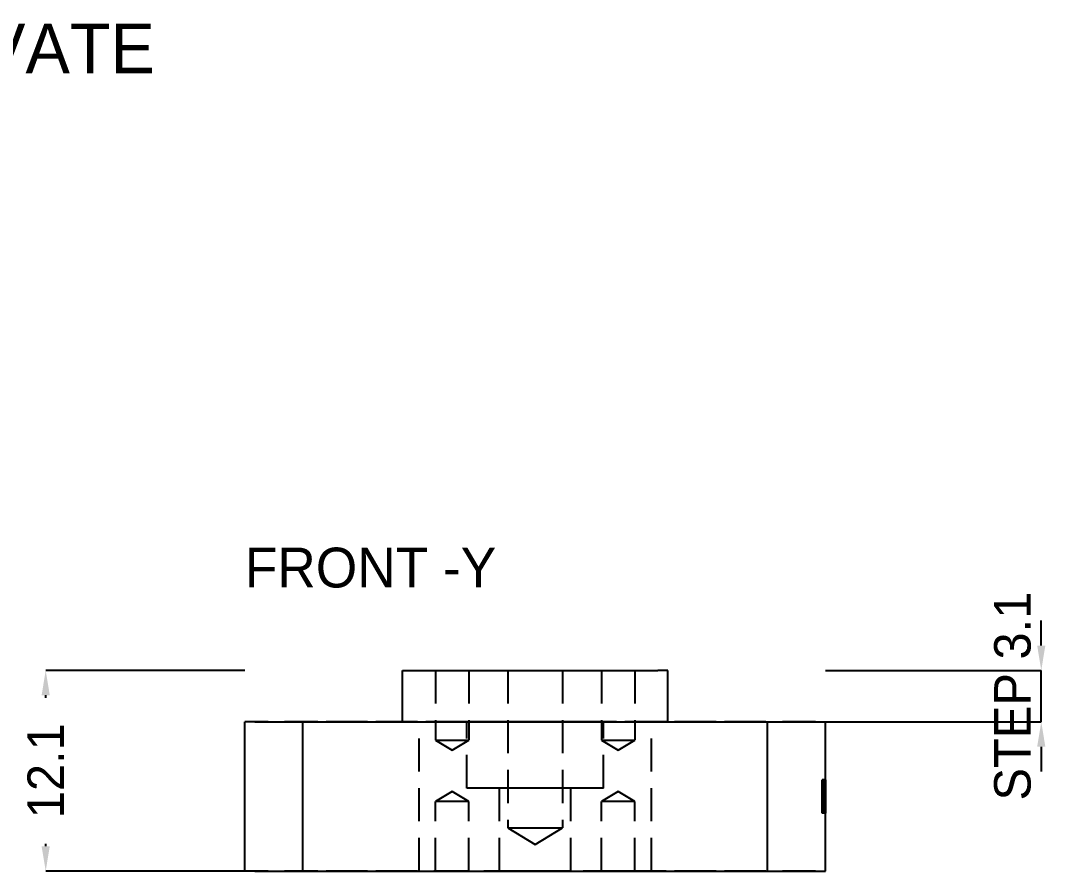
# Model space of a CAD drawing. Header units: millimetres. Extents: x -118 to 171, y -164 to 94.
# Drawn here: x -31 to 32.1, y 42.5 to 93.8 of the extents above; entities that cross this region are included whole.
import ezdxf

# ---------------------------------------------------------------- set-up
doc = ezdxf.new("R2010")
doc.units = ezdxf.units.MM
doc.linetypes.add('ZZHIDDEN', pattern=[3, 2, -1])
for name, color, linetype in [('DIMENSIONS', 3, 'CONTINUOUS'), ('HIDDEN', 8, 'ZZHIDDEN'), ('NOTES', 7, 'CONTINUOUS'), ('VISIBLE', 7, 'CONTINUOUS')]:
    doc.layers.add(name, color=color, linetype=linetype)
doc.dimstyles.get("Standard").update_dxf_attribs({"dimtxt": 2.5, "dimasz": 2.5, "dimexe": 1.25, "dimexo": 0.625, "dimtad": 1, "dimcen": 2.5, "dimazin": 3, "dimtfac": 1, "dimtmove": 0, "dimatfit": 3})

# ---------------------------------------------------------------- blocks, each defined once
blk = doc.blocks.new('_CLOSEDFILLED')
at = {"color": 0, "linetype": 'BYBLOCK'}
blk.add_solid([(-1, 0.164), (0, 0), (-1, -0.164)], dxfattribs=at)
blk = doc.blocks.new('*D3')
for p, q in [((-17.5, 54.6), (-29.5, 54.6)), ((-29.5, 52.95), (-29.5, 53.1)), ((-29.5, 44), (-29.5, 44.15)), ((-17.5, 42.5), (-29.5, 42.5))]:
    blk.add_line(p, q)
at = {"layer": 'Defpoints'}
for p in [(-17.5, 54.6), (-29.5, 42.5), (-17.5, 42.5)]:
    blk.add_point(p, dxfattribs=at)
at = {"layer": 'DIMENSIONS', "xscale": 1.5, "yscale": 1.5}
for p, rotation in [((-29.5, 54.6), 90), ((-29.5, 42.5), 270)]:
    blk.add_blockref('_CLOSEDFILLED', p, dxfattribs=dict(at, rotation=rotation))
at = {"layer": 'DIMENSIONS', "insert": (-29.5, 48.55), "char_height": 2.2, "attachment_point": 5, "rotation": 90}
blk.add_mtext('12.1', dxfattribs=at)
blk = doc.blocks.new('*D5')
for p, q in [((30.5, 56.1), (30.5, 57.6)), ((17.5, 54.6), (30.5, 54.6)), ((30.5, 51.5), (30.5, 54.6)), ((17.5, 51.5), (30.5, 51.5)), ((30.5, 50), (30.5, 48.5))]:
    blk.add_line(p, q)
at = {"layer": 'Defpoints'}
for p in [(17.5, 54.6), (17.5, 51.5), (30.5, 51.5)]:
    blk.add_point(p, dxfattribs=at)
at = {"layer": 'DIMENSIONS', "xscale": 1.5, "yscale": 1.5}
for p, rotation in [((30.5, 54.6), 270), ((30.5, 51.5), 90)]:
    blk.add_blockref('_CLOSEDFILLED', p, dxfattribs=dict(at, rotation=rotation))
at = {"layer": 'DIMENSIONS', "insert": (28.775, 53.05), "char_height": 2.2, "attachment_point": 5, "rotation": 90}
blk.add_mtext('STEP 3.1', dxfattribs=at)

msp = doc.modelspace()

# ---------------------------------------------------------------- linework, layer by layer
at = {"layer": 'HIDDEN'}
for p, q in [((-6.005, 54.6), (-6.005, 50.4)), ((-3.995, 54.6), (-3.995, 50.4)), ((-1.65, 54.6), (-1.65, 45.1)), ((1.65, 54.6), (1.65, 45.1)), ((3.995, 54.6), (3.995, 50.4)), ((6.005, 54.6), (6.005, 50.4)), ((16.9, 51.5), (-16.9, 51.5)), ((-14, 51.5), (-7.6, 51.5)), ((-7.6, 51.5), (-13.4, 51.5)), ((7.4, 51.5), (-7.4, 51.5)), ((-7, 42.5), (-7, 51.5)), ((-4.125, 47.5), (-4.125, 51.5)), ((4.125, 47.5), (4.125, 51.5)), ((7, 42.5), (7, 51.5)), ((13.4, 51.5), (7.6, 51.5)), ((7.6, 51.5), (14, 51.5)), ((-6.005, 50.4), (-5, 49.796)), ((-5, 49.796), (-3.995, 50.4)), ((3.995, 50.4), (5, 49.796)), ((5, 49.796), (6.005, 50.4)), ((17.3, 47.99194), (17.3, 48)), ((17.5, 48), (17.3, 48)), ((17.3, 48), (17.3, 47.96251)), ((17.3, 47.93297), (17.3, 48)), ((17.3, 48), (17.3, 47.98854)), ((17.3, 47.96778), (17.3, 47.99194)), ((17.5, 47.99194), (17.3, 47.99194)), ((17.5, 47.98854), (17.3, 47.98854)), ((17.3, 47.98854), (17.3, 47.95414)), ((17.3, 47.9278), (17.3, 47.96778)), ((17.5, 47.96778), (17.3, 47.96778)), ((17.3, 46.0376), (17.3, 47.9653)), ((17.5, 47.9653), (17.3, 47.9653)), ((17.3, 47.9653), (17.3, 46.65358)), ((17.3, 47.9653), (17.3, 47.93431)), ((17.3, 47.87234), (17.3, 47.9653)), ((17.3, 47.9653), (17.3, 46.25697)), ((17.3, 47.9653), (17.3, 47.9307)), ((17.5, 47.96251), (17.3, 47.96251)), ((17.3, 47.96251), (17.3, 47.85003)), ((17.5, 47.95414), (17.3, 47.95414)), ((17.3, 47.95414), (17.3, 47.89682)), ((17.5, 47.93431), (17.3, 47.93431)), ((17.3, 47.93431), (17.3, 47.84136)), ((17.3, 47.73187), (17.3, 47.93297)), ((17.5, 47.93297), (17.3, 47.93297)), ((17.5, 47.9307), (17.3, 47.9307)), ((17.3, 47.9307), (17.3, 47.8269)), ((17.3, 47.87234), (17.3, 47.9278)), ((17.5, 47.9278), (17.3, 47.9278)), ((17.5, 47.96251), (17.5, 48)), ((17.5, 48), (17.5, 47.99194)), ((17.5, 47.98854), (17.5, 48)), ((17.5, 48), (17.5, 47.93297)), ((17.5, 47.99194), (17.5, 47.96778)), ((17.5, 47.95414), (17.5, 47.98854)), ((17.5, 47.96778), (17.5, 47.9278)), ((17.5, 46.0376), (17.5, 47.9653)), ((17.5, 47.9653), (17.5, 46.65358)), ((17.5, 47.93431), (17.5, 47.9653)), ((17.5, 46.25697), (17.5, 47.9653)), ((17.5, 47.9653), (17.5, 47.87234)), ((17.5, 47.9307), (17.5, 47.9653)), ((17.5, 47.85003), (17.5, 47.96251)), ((17.5, 47.89682), (17.5, 47.95414)), ((17.5, 47.84136), (17.5, 47.93431)), ((17.5, 47.93297), (17.5, 47.73187)), ((17.5, 47.8269), (17.5, 47.9307)), ((17.5, 47.9278), (17.5, 47.87234)), ((-5, 47.304), (-6.005, 46.7)), ((-3.995, 46.7), (-5, 47.304)), ((-2.15, 42.5), (-2.15, 47.5)), ((2.15, 42.5), (2.15, 47.5)), ((5, 47.304), (3.995, 46.7)), ((6.005, 46.7), (5, 47.304)), ((17.5, 47.89682), (17.3, 47.89682)), ((17.3, 47.89682), (17.3, 47.81657)), ((17.3, 47.63479), (17.3, 47.87234)), ((17.5, 47.87234), (17.3, 47.87234)), ((17.3, 47.60876), (17.3, 47.87234)), ((17.5, 47.85003), (17.3, 47.85003)), ((17.3, 47.85003), (17.3, 47.67527)), ((17.5, 47.84136), (17.3, 47.84136)), ((17.3, 47.84136), (17.3, 47.69128)), ((17.5, 47.8269), (17.3, 47.8269)), ((17.3, 47.8269), (17.3, 47.65369)), ((17.5, 47.81657), (17.3, 47.81657)), ((17.3, 47.81657), (17.3, 47.54183)), ((17.3, 47.7704), (17.3, 47.78558)), ((17.5, 47.78558), (17.3, 47.78558)), ((17.3, 47.78558), (17.3, 47.73508)), ((17.3, 47.75635), (17.3, 47.78062)), ((17.5, 47.78062), (17.3, 47.78062)), ((17.3, 47.78062), (17.3, 47.76999)), ((17.5, 47.7704), (17.3, 47.7704)), ((17.3, 47.72485), (17.3, 47.7704)), ((17.5, 47.76999), (17.3, 47.76999)), ((17.3, 47.76999), (17.3, 47.73807)), ((17.3, 47.68354), (17.3, 47.75635)), ((17.5, 47.75635), (17.3, 47.75635)), ((17.3, 47.7328), (17.3, 47.75088)), ((17.3, 47.75088), (17.3, 47.17001)), ((17.3, 47.72939), (17.3, 47.75088)), ((17.3, 47.75088), (17.3, 47.06672)), ((17.5, 47.75088), (17.3, 47.75088)), ((17.5, 47.73807), (17.3, 47.73807)), ((17.3, 47.73807), (17.3, 47.68447)), ((17.5, 47.73508), (17.3, 47.73508)), ((17.3, 47.73508), (17.3, 47.58356)), ((17.3, 47.67858), (17.3, 47.7328)), ((17.5, 47.7328), (17.3, 47.7328)), ((17.3, 47.41489), (17.3, 47.73187)), ((17.5, 47.73187), (17.3, 47.73187)), ((17.3, 46.0376), (17.3, 47.73022)), ((17.5, 47.73022), (17.3, 47.73022)), ((17.3, 47.73022), (17.3, 46.40818)), ((17.3, 47.66495), (17.3, 47.72939)), ((17.5, 47.72939), (17.3, 47.72939)), ((17.5, 47.72774), (17.3, 47.72774)), ((17.3, 47.72774), (17.3, 47.63479)), ((17.3, 46.25697), (17.3, 47.72774)), ((17.3, 47.64894), (17.3, 47.72485)), ((17.5, 47.72485), (17.3, 47.72485)), ((17.5, 47.69128), (17.3, 47.69128)), ((17.3, 47.69128), (17.3, 47.48895)), ((17.5, 47.68447), (17.3, 47.68447)), ((17.3, 47.68447), (17.3, 47.60876)), ((17.3, 47.57261), (17.3, 47.68354)), ((17.5, 47.68354), (17.3, 47.68354)), ((17.3, 47.5879), (17.3, 47.67858)), ((17.5, 47.67858), (17.3, 47.67858)), ((17.5, 47.67527), (17.3, 47.67527)), ((17.3, 47.67527), (17.3, 47.45011)), ((17.3, 47.55825), (17.3, 47.66495)), ((17.5, 47.66495), (17.3, 47.66495)), ((17.5, 47.65369), (17.3, 47.65369)), ((17.3, 47.65369), (17.3, 47.41004)), ((17.3, 47.54183), (17.3, 47.64894)), ((17.5, 47.64894), (17.3, 47.64894)), ((17.5, 47.63479), (17.3, 47.63479)), ((17.5, 47.60876), (17.3, 47.60876)), ((17.3, 47.46044), (17.3, 47.5879)), ((17.5, 47.5879), (17.3, 47.5879)), ((17.5, 47.58356), (17.3, 47.58356)), ((17.3, 47.58356), (17.3, 47.3365)), ((17.3, 47.43317), (17.3, 47.57261)), ((17.5, 47.57261), (17.3, 47.57261)), ((17.3, 47.41004), (17.3, 47.55825)), ((17.5, 47.55825), (17.3, 47.55825)), ((17.5, 47.54183), (17.3, 47.54183)), ((17.5, 47.48895), (17.3, 47.48895)), ((17.3, 47.48895), (17.3, 47.32989)), ((17.3, 47.33216), (17.3, 47.46044)), ((17.5, 47.46044), (17.3, 47.46044)), ((17.5, 47.45011), (17.3, 47.45011)), ((17.3, 47.45011), (17.3, 47.33423)), ((17.3, 47.33815), (17.3, 47.43317)), ((17.5, 47.43317), (17.3, 47.43317)), ((17.3, 46.99938), (17.3, 47.41489)), ((17.5, 47.41489), (17.3, 47.41489)), ((17.5, 47.41004), (17.3, 47.41004)), ((17.3, 47.41004), (17.3, 47.24334)), ((17.3, 47.26152), (17.3, 47.41004)), ((17.3, 47.24148), (17.3, 47.33815)), ((17.5, 47.33815), (17.3, 47.33815)), ((17.5, 47.3365), (17.3, 47.3365)), ((17.3, 47.3365), (17.3, 46.99938)), ((17.5, 47.33423), (17.3, 47.33423)), ((17.3, 47.33423), (17.3, 47.22454)), ((17.3, 47.24148), (17.3, 47.33216)), ((17.5, 47.33216), (17.3, 47.33216)), ((17.5, 47.32989), (17.3, 47.32989)), ((17.3, 47.32989), (17.3, 47.20719)), ((17.5, 47.81657), (17.5, 47.89682)), ((17.5, 47.87234), (17.5, 47.63479)), ((17.5, 47.87234), (17.5, 47.60876)), ((17.5, 47.67527), (17.5, 47.85003)), ((17.5, 47.69128), (17.5, 47.84136)), ((17.5, 47.65369), (17.5, 47.8269)), ((17.5, 47.54183), (17.5, 47.81657)), ((17.5, 47.78558), (17.5, 47.7704)), ((17.5, 47.73508), (17.5, 47.78558)), ((17.5, 47.76999), (17.5, 47.78062)), ((17.5, 47.78062), (17.5, 47.75635)), ((17.5, 47.7704), (17.5, 47.72485)), ((17.5, 47.73807), (17.5, 47.76999)), ((17.5, 47.75635), (17.5, 47.68354)), ((17.5, 47.75088), (17.5, 47.7328)), ((17.5, 47.17001), (17.5, 47.75088)), ((17.5, 47.75088), (17.5, 47.72939)), ((17.5, 47.06672), (17.5, 47.75088)), ((17.5, 47.68447), (17.5, 47.73807)), ((17.5, 47.58356), (17.5, 47.73508)), ((17.5, 47.7328), (17.5, 47.67858)), ((17.5, 47.73187), (17.5, 47.41489)), ((17.5, 46.0376), (17.5, 47.73022)), ((17.5, 47.73022), (17.5, 46.40818)), ((17.5, 47.72939), (17.5, 47.66495)), ((17.5, 47.63479), (17.5, 47.72774)), ((17.5, 47.72774), (17.5, 46.25697)), ((17.5, 47.72485), (17.5, 47.64894)), ((17.5, 47.48895), (17.5, 47.69128)), ((17.5, 47.60876), (17.5, 47.68447)), ((17.5, 47.68354), (17.5, 47.57261)), ((17.5, 47.67858), (17.5, 47.5879)), ((17.5, 47.45011), (17.5, 47.67527)), ((17.5, 47.66495), (17.5, 47.55825)), ((17.5, 47.41004), (17.5, 47.65369)), ((17.5, 47.64894), (17.5, 47.54183)), ((17.5, 47.5879), (17.5, 47.46044)), ((17.5, 47.3365), (17.5, 47.58356)), ((17.5, 47.57261), (17.5, 47.43317)), ((17.5, 47.55825), (17.5, 47.41004)), ((17.5, 47.32989), (17.5, 47.48895)), ((17.5, 47.46044), (17.5, 47.33216)), ((17.5, 47.33423), (17.5, 47.45011)), ((17.5, 47.43317), (17.5, 47.33815)), ((17.5, 47.41489), (17.5, 46.99938)), ((17.5, 47.24334), (17.5, 47.41004)), ((17.5, 47.41004), (17.5, 47.26152)), ((17.5, 47.33815), (17.5, 47.24148)), ((17.5, 46.99938), (17.5, 47.3365)), ((17.5, 47.22454), (17.5, 47.33423)), ((17.5, 47.33216), (17.5, 47.24148)), ((17.5, 47.20719), (17.5, 47.32989)), ((-6.005, 42.5), (-6.005, 46.7)), ((-3.995, 42.5), (-3.995, 46.7)), ((3.995, 42.5), (3.995, 46.7)), ((6.005, 42.5), (6.005, 46.7)), ((17.3, 47.15389), (17.3, 47.26152)), ((17.5, 47.26152), (17.3, 47.26152)), ((17.5, 47.24334), (17.3, 47.24334)), ((17.3, 47.24334), (17.3, 47.10762)), ((17.3, 47.13324), (17.3, 47.24148)), ((17.5, 47.24148), (17.3, 47.24148)), ((17.3, 47.18787), (17.3, 47.24148)), ((17.5, 47.22454), (17.3, 47.22454)), ((17.3, 47.22454), (17.3, 47.10876)), ((17.5, 47.20719), (17.3, 47.20719)), ((17.3, 47.20719), (17.3, 47.12239)), ((17.3, 47.17001), (17.3, 47.18787)), ((17.5, 47.18787), (17.3, 47.18787)), ((17.5, 47.17001), (17.3, 47.17001)), ((17.3, 47.08851), (17.3, 47.15389)), ((17.5, 47.15389), (17.3, 47.15389)), ((17.3, 47.00351), (17.3, 47.13324)), ((17.5, 47.13324), (17.3, 47.13324)), ((17.5, 47.12239), (17.3, 47.12239)), ((17.3, 47.12239), (17.3, 47.07705)), ((17.5, 47.10876), (17.3, 47.10876)), ((17.3, 47.10876), (17.3, 46.97377)), ((17.5, 47.10762), (17.3, 47.10762)), ((17.3, 47.10762), (17.3, 47.0062)), ((17.3, 47.06672), (17.3, 47.08851)), ((17.5, 47.08851), (17.3, 47.08851)), ((17.5, 47.07705), (17.3, 47.07705)), ((17.3, 47.07705), (17.3, 47.01322)), ((17.5, 47.06672), (17.3, 47.06672)), ((17.5, 47.01322), (17.3, 47.01322)), ((17.3, 47.01322), (17.3, 46.90436)), ((17.5, 47.0062), (17.3, 47.0062)), ((17.3, 47.0062), (17.3, 46.94154)), ((17.3, 46.88236), (17.3, 47.00351)), ((17.5, 47.00351), (17.3, 47.00351)), ((17.5, 46.99938), (17.3, 46.99938)), ((17.3, 46.99938), (17.3, 46.66319)), ((17.3, 46.58469), (17.3, 46.99938)), ((17.5, 46.97377), (17.3, 46.97377)), ((17.3, 46.97377), (17.3, 46.90085)), ((17.3, 46.93658), (17.3, 46.95807)), ((17.3, 46.95807), (17.3, 46.25201)), ((17.5, 46.95807), (17.3, 46.95807)), ((17.5, 46.94154), (17.3, 46.94154)), ((17.3, 46.94154), (17.3, 46.89692)), ((17.3, 46.87213), (17.3, 46.93658)), ((17.5, 46.93658), (17.3, 46.93658)), ((17.5, 46.90436), (17.3, 46.90436)), ((17.3, 46.90436), (17.3, 46.75707)), ((17.5, 46.90085), (17.3, 46.90085)), ((17.3, 46.90085), (17.3, 46.75728)), ((17.5, 46.89692), (17.3, 46.89692)), ((17.3, 46.89692), (17.3, 46.82008)), ((17.3, 46.66928), (17.3, 46.88236)), ((17.5, 46.88236), (17.3, 46.88236)), ((17.3, 46.76276), (17.3, 46.87213)), ((17.5, 46.87213), (17.3, 46.87213)), ((17.3, 46.65606), (17.3, 46.86759)), ((17.5, 46.86759), (17.3, 46.86759)), ((17.3, 46.8365), (17.3, 46.8523)), ((17.5, 46.8523), (17.3, 46.8523)), ((17.3, 46.8523), (17.3, 46.0376)), ((17.3, 46.78909), (17.3, 46.8365)), ((17.5, 46.8365), (17.3, 46.8365)), ((17.5, 46.82008), (17.3, 46.82008)), ((17.3, 46.82008), (17.3, 46.70967)), ((17.3, 46.69325), (17.3, 46.78909)), ((17.5, 46.78909), (17.3, 46.78909)), ((17.3, 46.60566), (17.3, 46.76276)), ((17.5, 46.76276), (17.3, 46.76276)), ((17.3, 46.75728), (17.3, 46.54276)), ((17.5, 46.75707), (17.3, 46.75707)), ((17.3, 46.75707), (17.3, 46.57715)), ((17.5, 46.70967), (17.3, 46.70967)), ((17.3, 46.70967), (17.3, 46.56435)), ((17.3, 46.53212), (17.3, 46.69325)), ((17.5, 46.69325), (17.3, 46.69325)), ((17.3, 46.43689), (17.3, 46.66928)), ((17.5, 46.66319), (17.3, 46.66319)), ((17.3, 46.66319), (17.3, 46.41644)), ((17.5, 47.26152), (17.5, 47.15389)), ((17.5, 47.10762), (17.5, 47.24334)), ((17.5, 47.24148), (17.5, 47.13324)), ((17.5, 47.24148), (17.5, 47.18787)), ((17.5, 47.10876), (17.5, 47.22454)), ((17.5, 47.12239), (17.5, 47.20719)), ((17.5, 47.18787), (17.5, 47.17001)), ((17.5, 47.15389), (17.5, 47.08851)), ((17.5, 47.13324), (17.5, 47.00351)), ((17.5, 47.07705), (17.5, 47.12239)), ((17.5, 46.97377), (17.5, 47.10876)), ((17.5, 47.0062), (17.5, 47.10762)), ((17.5, 47.08851), (17.5, 47.06672)), ((17.5, 47.01322), (17.5, 47.07705)), ((17.5, 46.90436), (17.5, 47.01322)), ((17.5, 46.94154), (17.5, 47.0062)), ((17.5, 47.00351), (17.5, 46.88236)), ((17.5, 46.99938), (17.5, 46.58469)), ((17.5, 46.66319), (17.5, 46.99938)), ((17.5, 46.90085), (17.5, 46.97377)), ((17.5, 46.95807), (17.5, 46.93658)), ((17.5, 46.25201), (17.5, 46.95807)), ((17.5, 46.89692), (17.5, 46.94154)), ((17.5, 46.93658), (17.5, 46.87213)), ((17.5, 46.75707), (17.5, 46.90436)), ((17.5, 46.75728), (17.5, 46.90085)), ((17.5, 46.82008), (17.5, 46.89692)), ((17.5, 46.88236), (17.5, 46.66928)), ((17.5, 46.87213), (17.5, 46.76276)), ((17.5, 46.65606), (17.5, 46.86759)), ((17.5, 46.0376), (17.5, 46.8523)), ((17.5, 46.8523), (17.5, 46.8365)), ((17.5, 46.8365), (17.5, 46.78909)), ((17.5, 46.70967), (17.5, 46.82008)), ((17.5, 46.78909), (17.5, 46.69325)), ((17.5, 46.76276), (17.5, 46.60566)), ((17.5, 46.54276), (17.5, 46.75728)), ((17.5, 46.57715), (17.5, 46.75707)), ((17.5, 46.56435), (17.5, 46.70967)), ((17.5, 46.69325), (17.5, 46.53212)), ((17.5, 46.66928), (17.5, 46.43689)), ((17.5, 46.41644), (17.5, 46.66319)), ((17.5, 46.65606), (17.3, 46.65606)), ((17.5, 46.65358), (17.3, 46.65358)), ((17.3, 46.44939), (17.3, 46.60566)), ((17.5, 46.60566), (17.3, 46.60566)), ((17.3, 46.26771), (17.3, 46.58469)), ((17.5, 46.58469), (17.3, 46.58469)), ((17.5, 46.57715), (17.3, 46.57715)), ((17.3, 46.57715), (17.3, 46.34828)), ((17.5, 46.56435), (17.3, 46.56435)), ((17.3, 46.56435), (17.3, 46.0376)), ((17.3, 46.54276), (17.3, 46.25697)), ((17.3, 46.0376), (17.3, 46.53212)), ((17.5, 46.53212), (17.3, 46.53212)), ((17.3, 46.35137), (17.3, 46.45858)), ((17.5, 46.45858), (17.3, 46.45858)), ((17.3, 46.45858), (17.3, 46.18591)), ((17.3, 46.33919), (17.3, 46.44939)), ((17.5, 46.44939), (17.3, 46.44939)), ((17.3, 46.25697), (17.3, 46.43689)), ((17.5, 46.41644), (17.3, 46.41644)), ((17.3, 46.41644), (17.3, 46.26492)), ((17.5, 46.40818), (17.3, 46.40818)), ((17.3, 46.27515), (17.3, 46.35137)), ((17.5, 46.35137), (17.3, 46.35137)), ((17.5, 46.34828), (17.3, 46.34828)), ((17.3, 46.34828), (17.3, 46.17806)), ((17.3, 46.27381), (17.3, 46.33919)), ((17.5, 46.33919), (17.3, 46.33919)), ((17.3, 46.2296), (17.3, 46.27515)), ((17.5, 46.27515), (17.3, 46.27515)), ((17.3, 46.25201), (17.3, 46.27381)), ((17.5, 46.27381), (17.3, 46.27381)), ((17.3, 46.06693), (17.3, 46.26771)), ((17.5, 46.26771), (17.3, 46.26771)), ((17.5, 46.26492), (17.3, 46.26492)), ((17.3, 46.26492), (17.3, 46.21442)), ((17.5, 46.25697), (17.3, 46.25697)), ((17.3, 46.25697), (17.3, 46.0376)), ((17.5, 46.25201), (17.3, 46.25201)), ((17.3, 46.21442), (17.3, 46.2296)), ((17.5, 46.2296), (17.3, 46.2296)), ((17.5, 46.21442), (17.3, 46.21442)), ((17.5, 46.18591), (17.3, 46.18591)), ((17.3, 46.18591), (17.3, 46.10452)), ((17.5, 46.17806), (17.3, 46.17806)), ((17.3, 46.17806), (17.3, 46.07271)), ((17.5, 46.10452), (17.3, 46.10452)), ((17.3, 46.10452), (17.3, 46.04627)), ((17.5, 46.07271), (17.3, 46.07271)), ((17.3, 46.07271), (17.3, 46.0376)), ((17.3, 46), (17.3, 46.06693)), ((17.5, 46.06693), (17.3, 46.06693)), ((17.5, 46.04627), (17.3, 46.04627)), ((17.3, 46.04627), (17.3, 46.01157)), ((17.5, 46.0376), (17.3, 46.0376)), ((17.5, 46.60566), (17.5, 46.44939)), ((17.5, 46.58469), (17.5, 46.26771)), ((17.5, 46.34828), (17.5, 46.57715)), ((17.5, 46.0376), (17.5, 46.56435)), ((17.5, 46.25697), (17.5, 46.54276)), ((17.5, 46.53212), (17.5, 46.0376)), ((17.5, 46.18591), (17.5, 46.45858)), ((17.5, 46.45858), (17.5, 46.35137)), ((17.5, 46.44939), (17.5, 46.33919)), ((17.5, 46.43689), (17.5, 46.25697)), ((17.5, 46.26492), (17.5, 46.41644)), ((17.5, 46.35137), (17.5, 46.27515)), ((17.5, 46.17806), (17.5, 46.34828)), ((17.5, 46.33919), (17.5, 46.27381)), ((17.5, 46.27515), (17.5, 46.2296)), ((17.5, 46.27381), (17.5, 46.25201)), ((17.5, 46.26771), (17.5, 46.06693)), ((17.5, 46.21442), (17.5, 46.26492)), ((17.5, 46.25697), (17.5, 46.0376)), ((17.5, 46.2296), (17.5, 46.21442)), ((17.5, 46.10452), (17.5, 46.18591)), ((17.5, 46.07271), (17.5, 46.17806)), ((17.5, 46.04627), (17.5, 46.10452)), ((17.5, 46.0376), (17.5, 46.07271)), ((17.5, 46.06693), (17.5, 46)), ((17.5, 46.01157), (17.5, 46.04627)), ((17.5, 46.01157), (17.3, 46.01157)), ((17.3, 46.01157), (17.3, 46)), ((17.5, 46), (17.3, 46)), ((17.5, 46), (17.5, 46.01157)), ((-1.65, 45.1), (0, 44.108)), ((0, 44.108), (1.65, 45.1)), ((16.9, 42.5), (-16.9, 42.5)), ((-14, 42.5), (-7.6, 42.5)), ((-7.6, 42.5), (-13.4, 42.5)), ((13.4, 42.5), (7.6, 42.5)), ((7.6, 42.5), (14, 42.5))]:
    msp.add_line(p, q, dxfattribs=at)
for points in [[(-6.005, 54.6), (-5.9798, 54.6), (-5.90547, 54.6), (-5.78574, 54.6), (-5.62661, 54.6), (-5.43605, 54.6), (-5.22363, 54.6), (-5, 54.6), (-4.77637, 54.6), (-4.56395, 54.6), (-4.37339, 54.6), (-4.21426, 54.6), (-4.09453, 54.6), (-4.0202, 54.6), (-3.995, 54.6)], [(-1.65, 54.6), (-1.60863, 54.6), (-1.4866, 54.6), (-1.29002, 54.6), (-1.02876, 54.6), (-0.71591, 54.6), (-0.36716, 54.6), (0, 54.6), (0.36716, 54.6), (0.71591, 54.6), (1.02876, 54.6), (1.29002, 54.6), (1.4866, 54.6), (1.60863, 54.6), (1.65, 54.6)], [(3.995, 54.6), (4.0202, 54.6), (4.09453, 54.6), (4.21426, 54.6), (4.37339, 54.6), (4.56395, 54.6), (4.77637, 54.6), (5, 54.6), (5.22363, 54.6), (5.43605, 54.6), (5.62661, 54.6), (5.78574, 54.6), (5.90547, 54.6), (5.9798, 54.6), (6.005, 54.6)], [(-8, 51.5), (-7.99623, 51.5), (-7.98496, 51.5), (-7.96633, 51.5), (-7.94058, 51.5), (-7.90803, 51.5), (-7.8691, 51.5), (-7.82426, 51.5), (-7.77409, 51.5), (-7.71922, 51.5), (-7.66033, 51.5), (-7.59817, 51.5), (-7.53351, 51.5), (-7.46718, 51.5), (-7.4, 51.5)], [(-7.6, 51.5), (-7.53282, 51.5), (-7.46649, 51.5), (-7.40183, 51.5), (-7.33967, 51.5), (-7.28078, 51.5), (-7.22591, 51.5), (-7.17574, 51.5), (-7.1309, 51.5), (-7.09197, 51.5), (-7.05942, 51.5), (-7.03367, 51.5), (-7.01504, 51.5), (-7.00377, 51.5), (-7, 51.5)], [(4.125, 51.5), (4.02158, 51.5), (3.7165, 51.5), (3.22505, 51.5), (2.5719, 51.5), (1.78977, 51.5), (0.9179, 51.5), (0, 51.5), (-0.9179, 51.5), (-1.78977, 51.5), (-2.5719, 51.5), (-3.22505, 51.5), (-3.7165, 51.5), (-4.02158, 51.5), (-4.125, 51.5)], [(7.6, 51.5), (7.53282, 51.5), (7.46649, 51.5), (7.40183, 51.5), (7.33967, 51.5), (7.28078, 51.5), (7.22591, 51.5), (7.17574, 51.5), (7.1309, 51.5), (7.09197, 51.5), (7.05942, 51.5), (7.03367, 51.5), (7.01504, 51.5), (7.00377, 51.5), (7, 51.5)], [(8, 51.5), (7.99623, 51.5), (7.98496, 51.5), (7.96633, 51.5), (7.94058, 51.5), (7.90803, 51.5), (7.8691, 51.5), (7.82426, 51.5), (7.77409, 51.5), (7.71922, 51.5), (7.66033, 51.5), (7.59817, 51.5), (7.53351, 51.5), (7.46718, 51.5), (7.4, 51.5)], [(-6.005, 50.4), (-5.9798, 50.4), (-5.90547, 50.4), (-5.78574, 50.4), (-5.62661, 50.4), (-5.43605, 50.4), (-5.22363, 50.4), (-5, 50.4), (-4.77637, 50.4), (-4.56395, 50.4), (-4.37339, 50.4), (-4.21426, 50.4), (-4.09453, 50.4), (-4.0202, 50.4), (-3.995, 50.4)], [(3.995, 50.4), (4.0202, 50.4), (4.09453, 50.4), (4.21426, 50.4), (4.37339, 50.4), (4.56395, 50.4), (4.77637, 50.4), (5, 50.4), (5.22363, 50.4), (5.43605, 50.4), (5.62661, 50.4), (5.78574, 50.4), (5.90547, 50.4), (5.9798, 50.4), (6.005, 50.4)], [(4.125, 47.5), (4.02158, 47.5), (3.7165, 47.5), (3.22505, 47.5), (2.5719, 47.5), (1.78977, 47.5), (0.9179, 47.5), (0, 47.5), (-0.9179, 47.5), (-1.78977, 47.5), (-2.5719, 47.5), (-3.22505, 47.5), (-3.7165, 47.5), (-4.02158, 47.5), (-4.125, 47.5)], [(2.15, 47.5), (2.0961, 47.5), (1.93708, 47.5), (1.68094, 47.5), (1.3405, 47.5), (0.93285, 47.5), (0.47842, 47.5), (0, 47.5), (-0.47842, 47.5), (-0.93285, 47.5), (-1.3405, 47.5), (-1.68094, 47.5), (-1.93708, 47.5), (-2.0961, 47.5), (-2.15, 47.5)], [(-3.995, 46.7), (-4.0202, 46.7), (-4.09453, 46.7), (-4.21426, 46.7), (-4.37339, 46.7), (-4.56395, 46.7), (-4.77637, 46.7), (-5, 46.7), (-5.22363, 46.7), (-5.43605, 46.7), (-5.62661, 46.7), (-5.78574, 46.7), (-5.90547, 46.7), (-5.9798, 46.7), (-6.005, 46.7)], [(6.005, 46.7), (5.9798, 46.7), (5.90547, 46.7), (5.78574, 46.7), (5.62661, 46.7), (5.43605, 46.7), (5.22363, 46.7), (5, 46.7), (4.77637, 46.7), (4.56395, 46.7), (4.37339, 46.7), (4.21426, 46.7), (4.09453, 46.7), (4.0202, 46.7), (3.995, 46.7)], [(-1.65, 45.1), (-1.60863, 45.1), (-1.4866, 45.1), (-1.29002, 45.1), (-1.02876, 45.1), (-0.71591, 45.1), (-0.36716, 45.1), (0, 45.1), (0.36716, 45.1), (0.71591, 45.1), (1.02876, 45.1), (1.29002, 45.1), (1.4866, 45.1), (1.60863, 45.1), (1.65, 45.1)], [(-7.6, 42.5), (-7.53282, 42.5), (-7.46649, 42.5), (-7.40183, 42.5), (-7.33967, 42.5), (-7.28078, 42.5), (-7.22591, 42.5), (-7.17574, 42.5), (-7.1309, 42.5), (-7.09197, 42.5), (-7.05942, 42.5), (-7.03367, 42.5), (-7.01504, 42.5), (-7.00377, 42.5), (-7, 42.5)], [(-3.995, 42.5), (-4.0202, 42.5), (-4.09453, 42.5), (-4.21426, 42.5), (-4.37339, 42.5), (-4.56395, 42.5), (-4.77637, 42.5), (-5, 42.5), (-5.22363, 42.5), (-5.43605, 42.5), (-5.62661, 42.5), (-5.78574, 42.5), (-5.90547, 42.5), (-5.9798, 42.5), (-6.005, 42.5)], [(2.15, 42.5), (2.0961, 42.5), (1.93708, 42.5), (1.68094, 42.5), (1.3405, 42.5), (0.93285, 42.5), (0.47842, 42.5), (0, 42.5), (-0.47842, 42.5), (-0.93285, 42.5), (-1.3405, 42.5), (-1.68094, 42.5), (-1.93708, 42.5), (-2.0961, 42.5), (-2.15, 42.5)], [(6.005, 42.5), (5.9798, 42.5), (5.90547, 42.5), (5.78574, 42.5), (5.62661, 42.5), (5.43605, 42.5), (5.22363, 42.5), (5, 42.5), (4.77637, 42.5), (4.56395, 42.5), (4.37339, 42.5), (4.21426, 42.5), (4.09453, 42.5), (4.0202, 42.5), (3.995, 42.5)], [(7.6, 42.5), (7.53282, 42.5), (7.46649, 42.5), (7.40183, 42.5), (7.33967, 42.5), (7.28078, 42.5), (7.22591, 42.5), (7.17574, 42.5), (7.1309, 42.5), (7.09197, 42.5), (7.05942, 42.5), (7.03367, 42.5), (7.01504, 42.5), (7.00377, 42.5), (7, 42.5)]]:
    msp.add_lwpolyline(points, dxfattribs=at)
at = {"layer": 'VISIBLE'}
for p, q in [((-8, 51.5), (-8, 54.6)), ((-7.4, 54.6), (7.4, 54.6)), ((8, 51.5), (8, 54.6)), ((-17.5, 42.5), (-17.5, 51.5)), ((-16.9, 51.5), (-14, 51.5)), ((-14, 42.5), (-14, 51.5)), ((-13.4, 51.5), (13.4, 51.5)), ((14, 51.5), (16.9, 51.5)), ((14, 42.5), (14, 51.5)), ((17.5, 42.5), (17.5, 51.5)), ((-16.9, 42.5), (-14, 42.5)), ((-13.4, 42.5), (13.4, 42.5)), ((14, 42.5), (16.9, 42.5))]:
    msp.add_line(p, q, dxfattribs=at)
for points in [[(-8, 54.6), (-7.99623, 54.6), (-7.98496, 54.6), (-7.96633, 54.6), (-7.94058, 54.6), (-7.90803, 54.6), (-7.8691, 54.6), (-7.82426, 54.6), (-7.77409, 54.6), (-7.71922, 54.6), (-7.66033, 54.6), (-7.59817, 54.6), (-7.53351, 54.6), (-7.46718, 54.6), (-7.4, 54.6)], [(8, 54.6), (7.99623, 54.6), (7.98496, 54.6), (7.96633, 54.6), (7.94058, 54.6), (7.90803, 54.6), (7.8691, 54.6), (7.82426, 54.6), (7.77409, 54.6), (7.71922, 54.6), (7.66033, 54.6), (7.59817, 54.6), (7.53351, 54.6), (7.46718, 54.6), (7.4, 54.6)], [(-16.9, 51.5), (-16.96718, 51.5), (-17.03351, 51.5), (-17.09817, 51.5), (-17.16033, 51.5), (-17.21922, 51.5), (-17.27409, 51.5), (-17.32426, 51.5), (-17.3691, 51.5), (-17.40803, 51.5), (-17.44058, 51.5), (-17.46633, 51.5), (-17.48496, 51.5), (-17.49623, 51.5), (-17.5, 51.5)], [(-14, 51.5), (-13.99623, 51.5), (-13.98496, 51.5), (-13.96633, 51.5), (-13.94058, 51.5), (-13.90803, 51.5), (-13.8691, 51.5), (-13.82426, 51.5), (-13.77409, 51.5), (-13.71922, 51.5), (-13.66033, 51.5), (-13.59817, 51.5), (-13.53351, 51.5), (-13.46718, 51.5), (-13.4, 51.5)], [(13.4, 51.5), (13.46718, 51.5), (13.53351, 51.5), (13.59817, 51.5), (13.66033, 51.5), (13.71922, 51.5), (13.77409, 51.5), (13.82426, 51.5), (13.8691, 51.5), (13.90803, 51.5), (13.94058, 51.5), (13.96633, 51.5), (13.98496, 51.5), (13.99623, 51.5), (14, 51.5)], [(16.9, 51.5), (16.96718, 51.5), (17.03351, 51.5), (17.09817, 51.5), (17.16033, 51.5), (17.21922, 51.5), (17.27409, 51.5), (17.32426, 51.5), (17.3691, 51.5), (17.40803, 51.5), (17.44058, 51.5), (17.46633, 51.5), (17.48496, 51.5), (17.49623, 51.5), (17.5, 51.5)], [(-16.9, 42.5), (-16.96718, 42.5), (-17.03351, 42.5), (-17.09817, 42.5), (-17.16033, 42.5), (-17.21922, 42.5), (-17.27409, 42.5), (-17.32426, 42.5), (-17.3691, 42.5), (-17.40803, 42.5), (-17.44058, 42.5), (-17.46633, 42.5), (-17.48496, 42.5), (-17.49623, 42.5), (-17.5, 42.5)], [(-14, 42.5), (-13.99623, 42.5), (-13.98496, 42.5), (-13.96633, 42.5), (-13.94058, 42.5), (-13.90803, 42.5), (-13.8691, 42.5), (-13.82426, 42.5), (-13.77409, 42.5), (-13.71922, 42.5), (-13.66033, 42.5), (-13.59817, 42.5), (-13.53351, 42.5), (-13.46718, 42.5), (-13.4, 42.5)], [(13.4, 42.5), (13.46718, 42.5), (13.53351, 42.5), (13.59817, 42.5), (13.66033, 42.5), (13.71922, 42.5), (13.77409, 42.5), (13.82426, 42.5), (13.8691, 42.5), (13.90803, 42.5), (13.94058, 42.5), (13.96633, 42.5), (13.98496, 42.5), (13.99623, 42.5), (14, 42.5)], [(16.9, 42.5), (16.96718, 42.5), (17.03351, 42.5), (17.09817, 42.5), (17.16033, 42.5), (17.21922, 42.5), (17.27409, 42.5), (17.32426, 42.5), (17.3691, 42.5), (17.40803, 42.5), (17.44058, 42.5), (17.46633, 42.5), (17.48496, 42.5), (17.49623, 42.5), (17.5, 42.5)]]:
    msp.add_lwpolyline(points, dxfattribs=at)

# ---------------------------------------------------------------- texts
at = {"layer": 'NOTES'}
for s, height, p in [('MCB-1R2 R2 / 316L / DEMAGNETIZE + PASSIVATE', 3, (-118.22209, 90.6)), ('FRONT -Y', 2.4, (-17.5, 59.6))]:
    msp.add_text(s, height=height, dxfattribs=at).set_placement(p)

# ---------------------------------------------------------------- dimensions: what is measured, and where the dimension line sits
at = {"layer": 'DIMENSIONS'}
dim = msp.add_linear_dim(base=(30.5, 51.5), p1=(17.5, 51.5), p2=(17.5, 54.6), angle=90, text='STEP 3.1', dimstyle='Standard', override={"dimtxt": 2.2, "dimasz": 1.5, "dimdec": 4, "dimdsep": 46}, dxfattribs=at)
dim.commit()
dim.dimension.update_dxf_attribs({"geometry": '*D5', "text_midpoint": (28.775, 53.05)})
dim = msp.add_linear_dim(base=(-29.5, 42.5), p1=(-17.5, 42.5), p2=(-17.5, 54.6), angle=90, dimstyle='Standard', override={"dimtxt": 2.2, "dimasz": 1.5, "dimdec": 4, "dimdsep": 46}, dxfattribs=at)
dim.commit()
dim.dimension.update_dxf_attribs({"geometry": '*D3', "text_midpoint": (-29.5, 48.55)})

doc.saveas('drawing.dxf')
